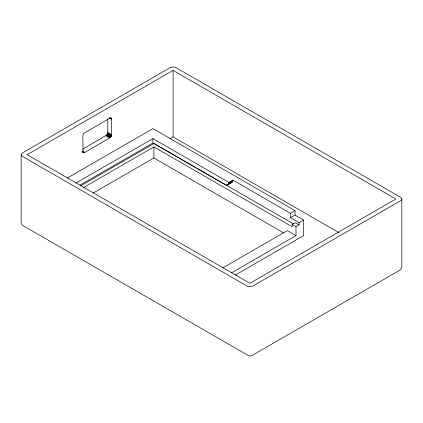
<?xml version="1.0" encoding="UTF-8"?>
<svg xmlns="http://www.w3.org/2000/svg" width="423" height="423" viewBox="0 0 423 423"><rect width="100%" height="100%" fill="white"/><g stroke="black" fill="none" stroke-linecap="round" stroke-linejoin="round"><path stroke-width="0.63" d="M82.617 149.245L106.839 134.963L107.802 132.489L107.802 118.905M111.577 135.318L111.64 119.186L111.244 118.065L110.456 117.821L83.796 133.34L82.834 135.815L83.093 152.296L83.796 152.703L84.753 152.444L110.218 137.671L111.577 135.318L107.733 133.102M79.979 185.137L152.93 143.022L224.941 184.597C226.638 185.967 229.123 184.534 228.785 182.382L232.814 180.05L290.427 213.314L295.037 210.654L295.037 215.09L303.677 220.076L303.677 235.6L235.167 275.156M230.895 182.784L232.301 181.975L232.814 180.05M173.092 70.398L27.146 154.665L249.908 283.273L395.854 199.011L173.092 70.398L173.092 136.925L338.738 232.56M67.289 178.051L152.93 128.608L295.037 210.654M75.992 183.006L152.93 138.585L228.785 182.382M80.497 185.951L154.083 143.466L185.512 161.612M83.627 187.468L153.887 146.903L292.156 226.728L292.156 224.513L295.228 222.736L299.072 224.957L299.072 222.736L290.427 217.75L290.427 213.314M169.734 138.866L173.092 136.925M93.335 192.951L153.887 157.991L283.362 232.74M228.653 183.455L232.687 181.123M228.489 183.91L232.523 181.583M226.865 185.115L232.301 181.975M227.283 185.031L232.021 182.292M290.427 217.75L295.037 215.09M299.072 222.736L303.677 220.076M222.805 267.881L287.354 230.609L295.994 235.6L295.994 226.728L292.156 224.513M295.994 226.728L299.072 224.957M231.444 272.867L295.994 235.6M110.398 117.784L111.492 118.419M109.927 117.694L111.577 118.646M186.654 162.268L195.796 167.55M196.938 168.211L293.514 223.968M109.446 117.917L111.64 119.186M107.802 132.489L111.64 134.704M107.654 133.419L111.492 135.64M107.542 133.747L111.381 135.963M107.405 134.065L111.244 136.285M107.236 134.382L111.08 136.597M107.051 134.683L110.889 136.899M106.839 134.963L110.678 137.179M106.612 135.223L110.456 137.438M106.374 135.45L110.218 137.671M105.877 135.815L109.721 138.03M82.559 151.18L84.753 152.444M82.612 151.704L84.256 152.655M82.924 152.069L84.018 152.703M82.697 152.069L83.796 152.703M82.49 152.026L83.585 152.661M401.85 199.011L401.85 266.643L400.93 269.213L399.814 270.17L251.944 355.542L249.115 356.002L22.662 225.438L21.483 223.846L21.15 222.297L21.15 154.665M153.887 146.903L153.887 157.991M152.93 138.585L152.93 143.022M170.21 67.627L22.345 152.999A4.071 2.353 0 0 0 22.345 156.325L247.027 286.043A4.071 2.353 0 0 0 252.79 286.043L400.655 200.676A4.071 2.353 0 0 0 400.655 197.345L175.973 67.627A4.071 2.353 0 0 0 170.21 67.627"/></g></svg>
